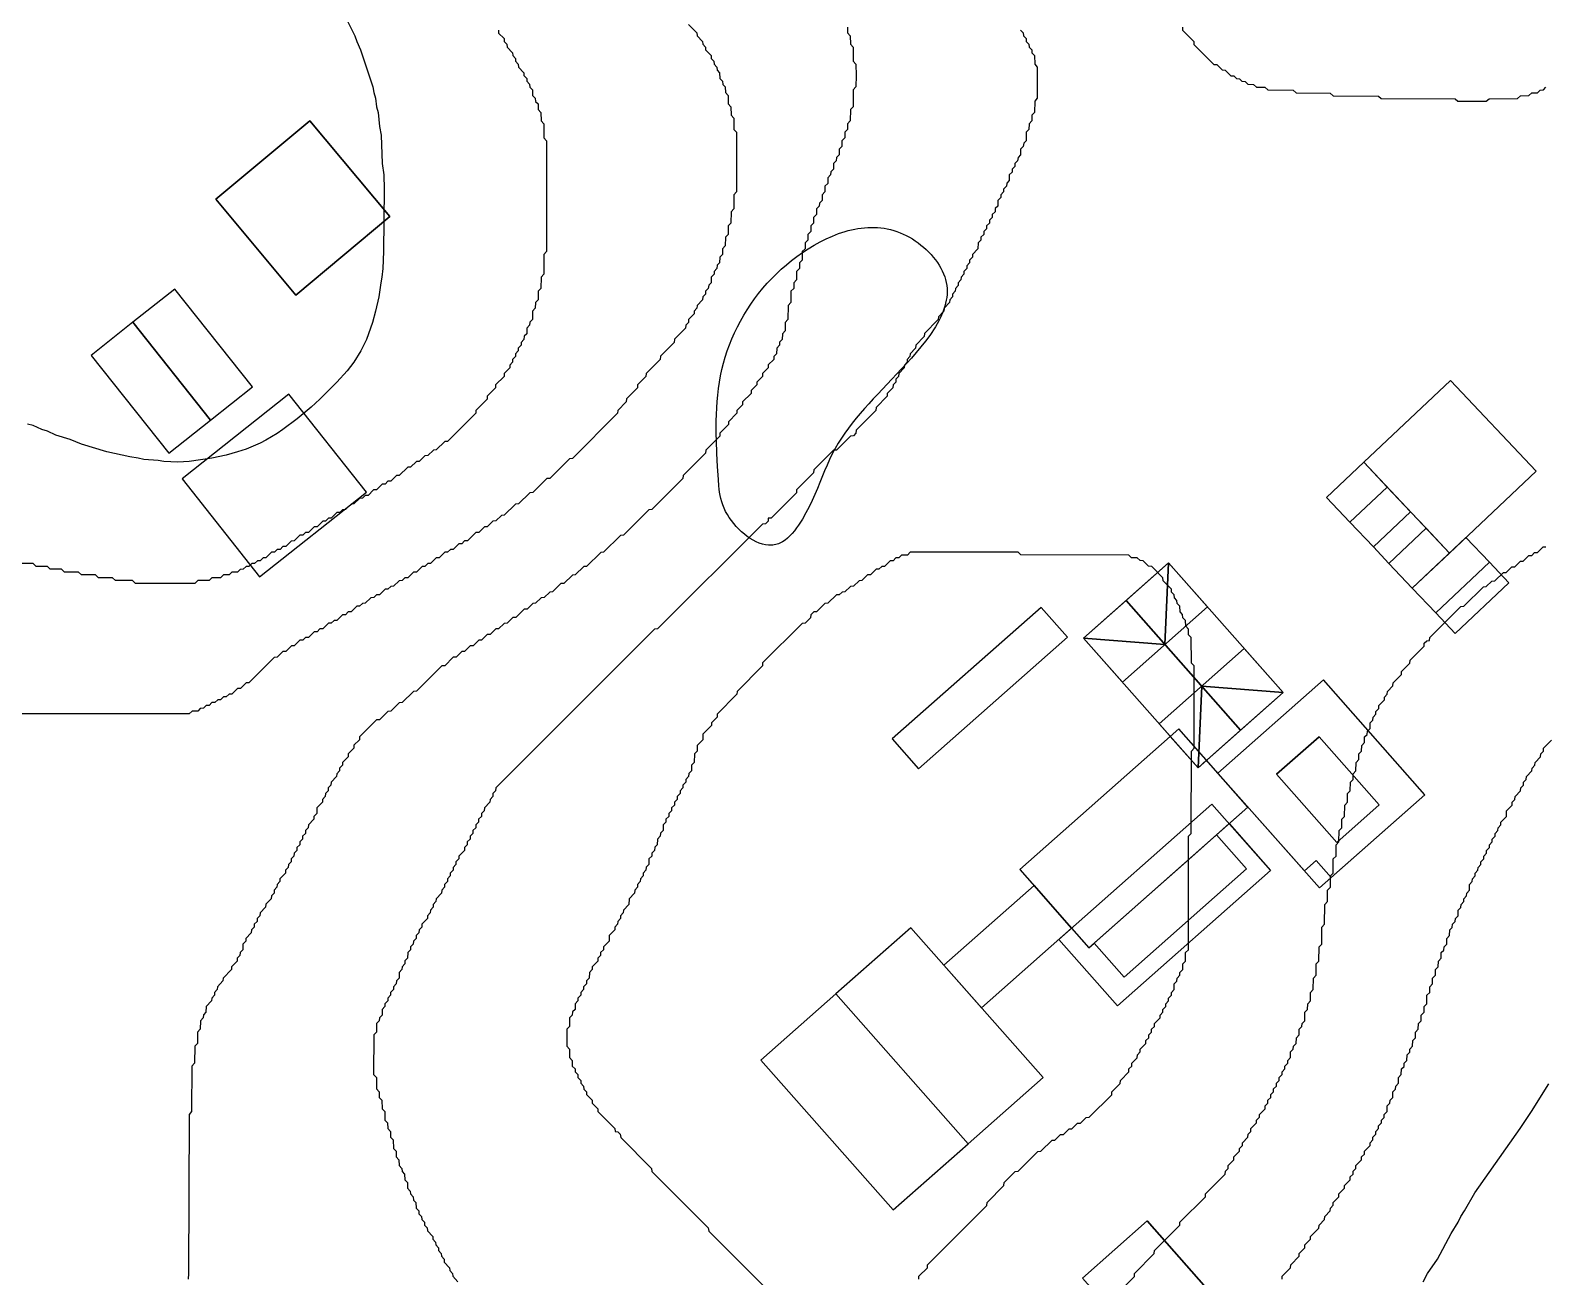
# Model space of a CAD drawing. Header units: millimetres. Extents: x 0 to 600000, y 0 to 540000.
# Drawn here: x 167121 to 300605, y 124832 to 234607 of the extents above; entities that cross this region are included whole.
import ezdxf

# ---------------------------------------------------------------- set-up
doc = ezdxf.new("R2010")
doc.units = ezdxf.units.MM
for name, color, linetype in [('BLDG_BOX_CAMPUS', 5, 'Continuous'), ('BLDG_BOX_PLATFORM', 3, 'Continuous'), ('BLDG_FOOTPRINT_CAMPUS', 8, 'Continuous'), ('BLDG_FOOTPRINT_PLATFORM', 94, 'Continuous'), ('CONTOUR_57', 30, 'Continuous'), ('CONTOUR_58', 22, 'Continuous'), ('CONTOUR_59', 22, 'Continuous'), ('CONTOUR_60', 14, 'Continuous'), ('CONTOUR_61', 14, 'Continuous'), ('CONTOUR_62', 12, 'Continuous'), ('WATER', 4, 'Continuous')]:
    doc.layers.add(name, color=color, linetype=linetype)

msp = doc.modelspace()

# ---------------------------------------------------------------- linework, layer by layer
at = {"layer": 'BLDG_BOX_CAMPUS'}
for points in [[(183456, 219723, 56945), (190508, 211281, 56983), (198797, 218204, 57014), (191745, 226647, 56976), (183456, 219723, 56945)], [(176166, 208896, 56955), (183002, 200279, 56992), (186684, 203200, 56989), (179848, 211818, 56953), (176166, 208896, 56955)], [(183002, 200279, 56992), (176166, 208896, 56955), (172484, 205975, 56964), (179320, 197358, 56997), (183002, 200279, 56992)], [(284578, 196562, 61405), (292129, 188563, 61132), (299764, 195771, 61132), (292213, 203770, 61382), (284578, 196562, 61405)], [(189883, 202547, 56995), (180483, 195089, 57125), (187319, 186471, 58159), (196720, 193930, 57973), (189883, 202547, 56995)], [(281306, 193473, 61450), (283365, 191291, 61387), (286637, 194381, 61343), (284578, 196562, 61405), (281306, 193473, 61450)], [(288697, 192199, 61271), (286637, 194381, 61343), (283365, 191291, 61387), (285424, 189110, 61309), (288697, 192199, 61271)], [(290070, 190745, 61218), (288697, 192199, 61271), (285424, 189110, 61309), (286797, 187656, 61250), (290070, 190745, 61218)], [(288857, 185474, 61151), (292129, 188563, 61132), (290070, 190745, 61218), (286797, 187656, 61250), (288857, 185474, 61151)], [(290916, 183293, 61040), (295643, 187755, 61042), (293583, 189936, 61129), (288857, 185474, 61151), (290916, 183293, 61040)], [(267384, 187697, 61925), (259890, 181075, 62020), (263317, 177198, 62021), (270811, 183820, 61866), (267384, 187697, 61925)], [(277482, 176270, 61508), (267384, 187697, 61925), (263637, 184386, 62006), (273736, 172959, 61720), (277482, 176270, 61508)], [(292632, 181475, 60919), (297359, 185937, 60938), (295643, 187755, 61042), (290916, 183293, 61040), (292632, 181475, 60919)], [(259890, 181075, 62020), (269989, 169648, 61959), (273736, 172959, 61720), (263637, 184386, 62006), (259890, 181075, 62020)], [(245366, 169574, 62119), (258479, 181162, 62022), (256161, 183785, 62016), (243048, 172196, 62084), (245366, 169574, 62119)], [(269989, 169648, 61959), (277482, 176270, 61508), (274055, 180148, 61720), (266562, 173526, 62014), (269989, 169648, 61959)], [(289963, 167282, 60549), (281023, 177398, 61320), (271732, 169186, 61837), (280672, 159071, 61062), (289963, 167282, 60549)], [(280644, 172391, 61263), (276897, 169080, 61473), (282195, 163086, 61006), (285941, 166397, 60799), (280644, 172391, 61263)], [(280644, 172391, 61263), (276897, 169080, 61473), (282195, 163086, 61006), (285941, 166397, 60799), (280644, 172391, 61263)], [(262887, 148692, 62023), (276375, 160612, 61423), (271209, 166457, 61863), (257721, 154538, 62085), (262887, 148692, 62023)], [(271609, 163740, 61820), (260819, 154204, 62057), (263468, 151207, 62028), (274258, 160743, 61591), (271609, 163740, 61820)], [(250899, 148515, 62086), (258846, 155530, 62078), (255537, 159279, 62130), (247590, 152264, 62133), (250899, 148515, 62086)], [(256326, 142368, 62028), (244679, 155563, 62174), (238081, 149739, 62079), (249728, 136544, 62020), (256326, 142368, 62028)], [(249728, 136544, 62020), (238081, 149739, 62079), (231484, 143916, 62036), (243131, 130721, 62011), (249728, 136544, 62020)], [(278061, 115496, 59466), (265488, 129741, 61167), (259790, 124711, 61228), (272364, 110467, 59640), (278061, 115496, 59466)]]:
    msp.add_polyline3d(points, close=True, dxfattribs=at)
at = {"layer": 'BLDG_BOX_PLATFORM'}
msp.add_polyline3d([(268288, 173083, 62006), (254277, 160700, 62152), (260369, 153807, 62059), (274381, 166189, 61627), (268288, 173083, 62006)], close=True, dxfattribs=at)
at = {"layer": 'BLDG_FOOTPRINT_CAMPUS'}
for points in [[(183456, 219723, 56945), (191745, 226647, 56976), (198797, 218204, 57014), (190508, 211281, 56983), (183456, 219723, 56945)], [(176166, 208896, 56955), (183002, 200279, 56992), (186684, 203200, 56989), (179848, 211818, 56953), (176166, 208896, 56955)], [(172484, 205975, 56964), (179320, 197358, 56997), (183002, 200279, 56992), (176166, 208896, 56955), (172484, 205975, 56964)], [(284578, 196562, 61405), (292129, 188563, 61132), (299764, 195771, 61132), (292213, 203770, 61382), (284578, 196562, 61405)], [(196720, 193930, 57973), (189883, 202547, 56995), (180483, 195089, 57125), (187319, 186471, 58159), (196720, 193930, 57973)], [(281306, 193473, 61450), (283365, 191291, 61387), (286637, 194381, 61343), (284578, 196562, 61405), (281306, 193473, 61450)], [(283365, 191291, 61387), (285424, 189110, 61309), (288697, 192199, 61271), (286637, 194381, 61343), (283365, 191291, 61387)], [(285424, 189110, 61309), (286797, 187656, 61250), (290069, 190745, 61218), (288697, 192199, 61271), (285424, 189110, 61309)], [(286797, 187656, 61250), (288857, 185474, 61151), (292129, 188563, 61132), (290069, 190745, 61218), (286797, 187656, 61250)], [(288857, 185474, 61151), (290916, 183293, 61040), (295643, 187755, 61042), (293583, 189936, 61129), (292129, 188563, 61132), (288857, 185474, 61151)], [(267064, 180509, 62005), (267384, 187697, 61925), (259890, 181075, 62020), (267064, 180509, 62005)], [(270309, 176837, 61955), (277482, 176270, 61508), (267384, 187697, 61925), (267064, 180509, 62005), (270309, 176837, 61955)], [(297359, 185937, 60938), (295643, 187755, 61042), (290916, 183293, 61040), (292632, 181475, 60919), (297359, 185937, 60938)], [(245366, 169574, 62119), (258479, 181162, 62022), (256161, 183785, 62016), (243048, 172196, 62084), (245366, 169574, 62119)], [(269989, 169648, 61959), (270309, 176837, 61955), (267064, 180509, 62005), (259890, 181075, 62020), (269989, 169648, 61959)], [(269989, 169648, 61959), (277482, 176270, 61508), (270309, 176837, 61955), (269989, 169648, 61959)], [(279347, 160569, 61188), (280396, 161496, 61119), (281721, 159998, 60994), (289963, 167282, 60549), (281023, 177398, 61320), (271732, 169186, 61837), (279347, 160569, 61188)], [(276897, 169080, 61473), (280644, 172391, 61263), (285941, 166397, 60799), (282195, 163086, 61006), (276897, 169080, 61473)], [(282195, 163086, 61006), (285941, 166397, 60799), (280644, 172391, 61263), (276897, 169080, 61473), (282195, 163086, 61006)], [(257721, 154538, 62085), (258846, 155530, 62078), (260369, 153807, 62059), (260819, 154204, 62057), (263468, 151207, 62028), (274258, 160743, 61591), (271609, 163740, 61820), (272733, 164733, 61740), (276375, 160612, 61423), (262887, 148692, 62023), (257722, 154537, 62085), (257721, 154538, 62085)], [(260819, 154204, 62057), (263468, 151207, 62028), (274258, 160743, 61591), (271609, 163740, 61820), (269698, 162051, 61957), (264678, 157614, 62033), (260819, 154204, 62057)], [(250899, 148515, 62086), (258846, 155530, 62078), (255535, 159277, 62130), (247590, 152264, 62133), (250899, 148515, 62086)], [(256326, 142368, 62028), (244679, 155563, 62174), (238081, 149739, 62079), (249728, 136544, 62020), (256326, 142368, 62028)], [(243131, 130721, 62011), (249728, 136544, 62020), (238081, 149739, 62079), (231484, 143915, 62036), (243131, 130721, 62011)], [(272364, 110467, 59640), (259790, 124711, 61228), (265488, 129741, 61167), (278061, 115496, 59466), (272364, 110467, 59640)]]:
    msp.add_polyline3d(points, close=True, dxfattribs=at)
at = {"layer": 'BLDG_FOOTPRINT_PLATFORM'}
msp.add_polyline3d([(255535, 159277, 62130), (258846, 155530, 62078), (260369, 153807, 62059), (264678, 157614, 62033), (269698, 162051, 61957), (271609, 163740, 61820), (274381, 166189, 61627), (271732, 169186, 61837), (270738, 170310, 61910), (269989, 169648, 61959), (267539, 172421, 62010), (254277, 160700, 62152), (255535, 159277, 62130)], close=True, dxfattribs=at)
at = {"layer": 'CONTOUR_57'}
msp.add_polyline3d([(194718, 236125, 57000), (195718, 234125, 57000), (195885, 233625, 57000), (196219, 232875, 57000), (197279, 229625, 57000), (197370, 229125, 57000), (197520, 228625, 57000), (197625, 227875, 57000), (197761, 227375, 57000), (197878, 226125, 57000), (198033, 225375, 57000), (198107, 222875, 57000), (198269, 221875, 57000), (198298, 220625, 57000), (198235, 215125, 57000), (198177, 213625, 57000), (198098, 212875, 57000), (197988, 212375, 57000), (197814, 211125, 57000), (197539, 209875, 57000), (197264, 208875, 57000), (196723, 207375, 57000), (196237, 206375, 57000), (195619, 205375, 57000), (195043, 204625, 57000), (194119, 203625, 57000), (192636, 202125, 57000), (191875, 201413, 57000), (190625, 200393, 57000), (189375, 199435, 57000), (188875, 199098, 57000), (187875, 198505, 57000), (187375, 198254, 57000), (186125, 197729, 57000), (185375, 197473, 57000), (184375, 197201, 57000), (183125, 196933, 57000), (181125, 196631, 57000), (180125, 196577, 57000), (178875, 196618, 57000), (178375, 196710, 57000), (177125, 196815, 57000), (176625, 196930, 57000), (175875, 197027, 57000), (173875, 197477, 57000), (171625, 198166, 57000), (170625, 198575, 57000), (169375, 198958, 57000), (168625, 199301, 57000), (168125, 199435, 57000), (167375, 199788, 57000), (166875, 199921, 57000)], dxfattribs=at)
at = {"layer": 'CONTOUR_58'}
msp.add_polyline3d([(208352, 234625, 58000), (208375, 234356, 58000), (208850, 233875, 58000), (208860, 233625, 58000), (209102, 233375, 58000), (209111, 233125, 58000), (209599, 232625, 58000), (209610, 232375, 58000), (209851, 232125, 58000), (209860, 231875, 58000), (210101, 231625, 58000), (210110, 231375, 58000), (210597, 230875, 58000), (210608, 230625, 58000), (210848, 230375, 58000), (210858, 230125, 58000), (211097, 229875, 58000), (211125, 229594, 58000), (211344, 229375, 58000), (211360, 228875, 58000), (211597, 228625, 58000), (211625, 228343, 58000), (211843, 228125, 58000), (211858, 227625, 58000), (212092, 227375, 58000), (212109, 226625, 58000), (212342, 226375, 58000), (212360, 225125, 58000), (212593, 224875, 58000), (212595, 215125, 58000), (212361, 214875, 58000), (212344, 213125, 58000), (212110, 212875, 58000), (212095, 211875, 58000), (211860, 211625, 58000), (211845, 210875, 58000), (211610, 210625, 58000), (211597, 210125, 58000), (211361, 209875, 58000), (211344, 209125, 58000), (211125, 208906, 58000), (211098, 208625, 58000), (210860, 208375, 58000), (210846, 207875, 58000), (210625, 207654, 58000), (210598, 207375, 58000), (210359, 207125, 58000), (210349, 206875, 58000), (210109, 206625, 58000), (210099, 206375, 58000), (209859, 206125, 58000), (209849, 205875, 58000), (209609, 205625, 58000), (209599, 205375, 58000), (209358, 205125, 58000), (209347, 204875, 58000), (208859, 204375, 58000), (208848, 204125, 58000), (208111, 203375, 58000), (208100, 203125, 58000), (207361, 202375, 58000), (207350, 202125, 58000), (206361, 201125, 58000), (206351, 200875, 58000), (203875, 198398, 58000), (203625, 198388, 58000), (202875, 197646, 58000), (202625, 197637, 58000), (202125, 197144, 58000), (201875, 197136, 58000), (201375, 196643, 58000), (201125, 196635, 58000), (200625, 196142, 58000), (200375, 196135, 58000), (199625, 195393, 58000), (199375, 195385, 58000), (198875, 194892, 58000), (198625, 194885, 58000), (198375, 194640, 58000), (198125, 194634, 58000), (197625, 194141, 58000), (197362, 194125, 58000), (196875, 193641, 58000), (196625, 193634, 58000), (196375, 193389, 58000), (196125, 193384, 58000), (195625, 192890, 58000), (195375, 192884, 58000), (194875, 192391, 58000), (194625, 192384, 58000), (194375, 192139, 58000), (194125, 192133, 58000), (193625, 191640, 58000), (193375, 191634, 58000), (193125, 191389, 58000), (192875, 191383, 58000), (192375, 190890, 58000), (192113, 190875, 58000), (191625, 190391, 58000), (191375, 190384, 58000), (191125, 190139, 58000), (190875, 190134, 58000), (190375, 189641, 58000), (190112, 189625, 58000), (189625, 189142, 58000), (189375, 189135, 58000), (189125, 188891, 58000), (188875, 188885, 58000), (188625, 188641, 58000), (188375, 188635, 58000), (187875, 188144, 58000), (187625, 188136, 58000), (187375, 187893, 58000), (187125, 187886, 58000), (186875, 187643, 58000), (186625, 187636, 58000), (186375, 187394, 58000), (186125, 187387, 58000), (185875, 187145, 58000), (185603, 187125, 58000), (185375, 186897, 58000), (184875, 186886, 58000), (184625, 186646, 58000), (184125, 186636, 58000), (183875, 186397, 58000), (183125, 186386, 58000), (182875, 186148, 58000), (181875, 186136, 58000), (181625, 185898, 58000), (176375, 185897, 58000), (176125, 186135, 58000), (174625, 186146, 58000), (174375, 186385, 58000), (173125, 186395, 58000), (172875, 186635, 58000), (171625, 186645, 58000), (171375, 186885, 58000), (170125, 186896, 58000), (169875, 187135, 58000), (168875, 187145, 58000), (168625, 187385, 58000), (167625, 187395, 58000), (167375, 187635, 58000), (166375, 187646, 58000)], dxfattribs=at)
at = {"layer": 'CONTOUR_59'}
for points in [[(225105, 235125, 59000), (225838, 234375, 59000), (225853, 234125, 59000), (226337, 233625, 59000), (226352, 233375, 59000), (226590, 233125, 59000), (226604, 232875, 59000), (227085, 232375, 59000), (227101, 232125, 59000), (227337, 231875, 59000), (227351, 231625, 59000), (227586, 231375, 59000), (227625, 231083, 59000), (227833, 230875, 59000), (227854, 230375, 59000), (228088, 230125, 59000), (228125, 229833, 59000), (228333, 229625, 59000), (228353, 229125, 59000), (228582, 228875, 59000), (228604, 228125, 59000), (228834, 227875, 59000), (228854, 227125, 59000), (229082, 226875, 59000), (229104, 225875, 59000), (229331, 225625, 59000), (229334, 220375, 59000), (229106, 220125, 59000), (229086, 218875, 59000), (228856, 218625, 59000), (228837, 217625, 59000), (228606, 217375, 59000), (228588, 216625, 59000), (228357, 216375, 59000), (228338, 215625, 59000), (228106, 215375, 59000), (228089, 214875, 59000), (227856, 214625, 59000), (227838, 214125, 59000), (227625, 213912, 59000), (227592, 213625, 59000), (227356, 213375, 59000), (227345, 213125, 59000), (227108, 212875, 59000), (227091, 212375, 59000), (226875, 212159, 59000), (226843, 211875, 59000), (226606, 211625, 59000), (226594, 211375, 59000), (226355, 211125, 59000), (226342, 210875, 59000), (225858, 210375, 59000), (225847, 210125, 59000), (225607, 209875, 59000), (225594, 209625, 59000), (225109, 209125, 59000), (225098, 208875, 59000), (224857, 208625, 59000), (224844, 208375, 59000), (223875, 207396, 59000), (223848, 207125, 59000), (222625, 205893, 59000), (222601, 205625, 59000), (221375, 204391, 59000), (221354, 204125, 59000), (220613, 203375, 59000), (220604, 203125, 59000), (219625, 202140, 59000), (219605, 201875, 59000), (218863, 201125, 59000), (218854, 200875, 59000), (214875, 196893, 59000), (214613, 196875, 59000), (212875, 195142, 59000), (212613, 195125, 59000), (211375, 193891, 59000), (211113, 193875, 59000), (210125, 192891, 59000), (209864, 192875, 59000), (208875, 191891, 59000), (208625, 191884, 59000), (208125, 191390, 59000), (207875, 191384, 59000), (207375, 190890, 59000), (207125, 190883, 59000), (206625, 190389, 59000), (206375, 190383, 59000), (205625, 189640, 59000), (205375, 189634, 59000), (205125, 189389, 59000), (204875, 189383, 59000), (204375, 188889, 59000), (204125, 188883, 59000), (203875, 188638, 59000), (203625, 188633, 59000), (203125, 188139, 59000), (202875, 188133, 59000), (202375, 187639, 59000), (202125, 187633, 59000), (201875, 187388, 59000), (201625, 187383, 59000), (201125, 186889, 59000), (200864, 186875, 59000), (200375, 186389, 59000), (200125, 186383, 59000), (199875, 186138, 59000), (199625, 186133, 59000), (199125, 185639, 59000), (198875, 185633, 59000), (198625, 185388, 59000), (198375, 185383, 59000), (197875, 184889, 59000), (197625, 184883, 59000), (197375, 184638, 59000), (197125, 184633, 59000), (196625, 184139, 59000), (196375, 184133, 59000), (196125, 183888, 59000), (195875, 183883, 59000), (195375, 183389, 59000), (195125, 183383, 59000), (194875, 183138, 59000), (194625, 183133, 59000), (194125, 182639, 59000), (193875, 182633, 59000), (193625, 182388, 59000), (193375, 182383, 59000), (192875, 181889, 59000), (192625, 181883, 59000), (192375, 181638, 59000), (192125, 181633, 59000), (191625, 181139, 59000), (191375, 181133, 59000), (191125, 180888, 59000), (190875, 180883, 59000), (190375, 180389, 59000), (190125, 180383, 59000), (189625, 179889, 59000), (189375, 179883, 59000), (188875, 179389, 59000), (188614, 179375, 59000), (186375, 177146, 59000), (186125, 177137, 59000), (185625, 176647, 59000), (185375, 176638, 59000), (184875, 176148, 59000), (184625, 176139, 59000), (184375, 175897, 59000), (184125, 175889, 59000), (183875, 175647, 59000), (183625, 175639, 59000), (183375, 175398, 59000), (183125, 175389, 59000), (182875, 175149, 59000), (182625, 175140, 59000), (182375, 174900, 59000), (182096, 174875, 59000), (181875, 174654, 59000), (181375, 174640, 59000), (181125, 174405, 59000), (163375, 174392, 59000)], [(289800, 124375, 59000), (290196, 125125, 59000), (291075, 126375, 59000), (292271, 128625, 59000), (292889, 129625, 59000), (293125, 130119, 59000), (293453, 130625, 59000), (294375, 132232, 59000), (298359, 137875, 59000), (299357, 139375, 59000), (300875, 141808, 59000)]]:
    msp.add_polyline3d(points, dxfattribs=at)
at = {"layer": 'CONTOUR_60'}
for points in [[(239094, 234875, 60000), (239109, 234375, 60000), (239344, 234125, 60000), (239360, 233375, 60000), (239595, 233125, 60000), (239611, 231875, 60000), (239845, 231625, 60000), (239857, 230625, 60000), (239847, 229625, 60000), (239612, 229375, 60000), (239600, 227875, 60000), (239363, 227625, 60000), (239351, 226625, 60000), (239113, 226375, 60000), (239104, 225875, 60000), (238864, 225625, 60000), (238855, 225125, 60000), (238615, 224875, 60000), (238606, 224375, 60000), (238365, 224125, 60000), (238357, 223625, 60000), (238125, 223393, 60000), (238109, 223125, 60000), (237866, 222875, 60000), (237859, 222375, 60000), (237625, 222141, 60000), (237611, 221875, 60000), (237367, 221625, 60000), (237361, 221125, 60000), (237117, 220875, 60000), (237111, 220375, 60000), (236868, 220125, 60000), (236861, 219625, 60000), (236625, 219389, 60000), (236613, 219125, 60000), (236368, 218875, 60000), (236362, 218375, 60000), (236118, 218125, 60000), (236113, 217625, 60000), (235869, 217375, 60000), (235863, 216875, 60000), (235619, 216625, 60000), (235613, 216125, 60000), (235369, 215875, 60000), (235363, 215375, 60000), (235119, 215125, 60000), (235113, 214375, 60000), (234869, 214125, 60000), (234863, 213625, 60000), (234619, 213375, 60000), (234613, 212625, 60000), (234369, 212375, 60000), (234363, 211875, 60000), (234119, 211625, 60000), (234112, 210625, 60000), (233869, 210375, 60000), (233860, 209125, 60000), (233618, 208875, 60000), (233609, 208125, 60000), (233367, 207875, 60000), (233359, 207375, 60000), (233125, 207141, 60000), (233110, 206875, 60000), (232867, 206625, 60000), (232858, 206125, 60000), (232615, 205875, 60000), (232608, 205625, 60000), (232125, 205138, 60000), (232109, 204875, 60000), (231616, 204375, 60000), (231610, 204125, 60000), (231116, 203625, 60000), (231110, 203375, 60000), (230616, 202875, 60000), (230610, 202625, 60000), (229867, 201875, 60000), (229861, 201625, 60000), (229366, 201125, 60000), (229360, 200875, 60000), (228625, 200136, 60000), (228610, 199875, 60000), (227866, 199125, 60000), (227860, 198875, 60000), (226625, 197636, 60000), (226610, 197375, 60000), (224625, 195386, 60000), (224610, 195125, 60000), (221875, 192390, 60000), (221615, 192375, 60000), (219375, 190140, 60000), (219115, 190125, 60000), (217625, 188640, 60000), (217364, 188625, 60000), (216125, 187390, 60000), (215875, 187383, 60000), (215125, 186639, 60000), (214875, 186633, 60000), (214125, 185889, 60000), (213864, 185875, 60000), (213125, 185140, 60000), (212875, 185133, 60000), (212375, 184639, 60000), (212125, 184633, 60000), (211625, 184139, 60000), (211375, 184133, 60000), (210875, 183638, 60000), (210625, 183633, 60000), (209875, 182889, 60000), (209625, 182883, 60000), (209125, 182389, 60000), (208864, 182375, 60000), (208375, 181889, 60000), (208125, 181883, 60000), (207625, 181389, 60000), (207375, 181383, 60000), (206875, 180889, 60000), (206625, 180883, 60000), (206125, 180389, 60000), (205875, 180383, 60000), (205375, 179889, 60000), (205125, 179883, 60000), (204625, 179388, 60000), (204375, 179383, 60000), (203625, 178639, 60000), (203365, 178625, 60000), (201125, 176391, 60000), (200875, 176384, 60000), (199875, 175391, 60000), (199625, 175384, 60000), (198875, 174640, 60000), (198613, 174625, 60000), (197875, 173890, 60000), (197614, 173875, 60000), (196125, 172386, 60000), (196110, 172125, 60000), (195625, 171638, 60000), (195609, 171375, 60000), (195115, 170875, 60000), (195108, 170625, 60000), (194615, 170125, 60000), (194608, 169875, 60000), (194364, 169625, 60000), (194357, 169375, 60000), (194113, 169125, 60000), (194105, 168875, 60000), (193614, 168375, 60000), (193606, 168125, 60000), (193363, 167875, 60000), (193355, 167625, 60000), (193112, 167375, 60000), (193104, 167125, 60000), (192861, 166875, 60000), (192852, 166625, 60000), (192363, 166125, 60000), (192350, 165625, 60000), (192109, 165375, 60000), (192099, 165125, 60000), (191611, 164625, 60000), (191602, 164375, 60000), (191360, 164125, 60000), (191350, 163875, 60000), (191109, 163625, 60000), (191100, 163375, 60000), (190859, 163125, 60000), (190849, 162875, 60000), (190608, 162625, 60000), (190598, 162375, 60000), (190358, 162125, 60000), (190347, 161875, 60000), (190107, 161625, 60000), (190096, 161375, 60000), (189857, 161125, 60000), (189845, 160875, 60000), (189606, 160625, 60000), (189592, 160375, 60000), (189107, 159875, 60000), (189096, 159625, 60000), (188856, 159375, 60000), (188844, 159125, 60000), (188605, 158875, 60000), (188592, 158625, 60000), (188354, 158375, 60000), (188339, 158125, 60000), (187875, 157653, 60000), (187841, 157375, 60000), (187356, 156875, 60000), (187344, 156625, 60000), (187105, 156375, 60000), (187092, 156125, 60000), (186854, 155875, 60000), (186841, 155625, 60000), (186603, 155375, 60000), (186588, 155125, 60000), (186105, 154625, 60000), (186093, 154375, 60000), (185856, 154125, 60000), (185835, 153625, 60000), (185601, 153375, 60000), (185586, 153125, 60000), (185350, 152875, 60000), (185333, 152625, 60000), (184852, 152125, 60000), (184835, 151875, 60000), (184104, 151125, 60000), (184089, 150875, 60000), (183605, 150375, 60000), (183593, 150125, 60000), (183354, 149875, 60000), (183341, 149625, 60000), (183104, 149375, 60000), (183090, 149125, 60000), (182608, 148625, 60000), (182591, 148125, 60000), (182375, 147909, 60000), (182345, 147625, 60000), (182109, 147375, 60000), (182090, 146625, 60000), (181858, 146375, 60000), (181838, 145375, 60000), (181607, 145125, 60000), (181584, 143625, 60000), (181356, 143375, 60000), (181326, 139375, 60000), (181102, 139125, 60000), (181058, 125125, 60000), (181018, 124625, 60000)], [(277385, 124625, 60000), (277393, 124875, 60000), (278125, 125612, 60000), (278143, 125875, 60000), (278885, 126625, 60000), (278892, 126875, 60000), (279385, 127375, 60000), (279392, 127625, 60000), (279885, 128125, 60000), (279893, 128375, 60000), (280625, 129112, 60000), (280641, 129375, 60000), (281135, 129875, 60000), (281141, 130125, 60000), (281634, 130625, 60000), (281640, 130875, 60000), (281885, 131125, 60000), (281892, 131375, 60000), (282375, 131861, 60000), (282392, 132125, 60000), (282884, 132625, 60000), (282891, 132875, 60000), (283384, 133375, 60000), (283390, 133625, 60000), (283634, 133875, 60000), (283641, 134125, 60000), (283885, 134375, 60000), (283892, 134625, 60000), (284375, 135112, 60000), (284390, 135375, 60000), (284635, 135625, 60000), (284642, 135875, 60000), (285134, 136375, 60000), (285140, 136625, 60000), (285384, 136875, 60000), (285390, 137125, 60000), (285634, 137375, 60000), (285640, 137625, 60000), (285884, 137875, 60000), (285890, 138125, 60000), (286134, 138375, 60000), (286140, 138625, 60000), (286375, 138860, 60000), (286390, 139125, 60000), (286633, 139375, 60000), (286642, 139875, 60000), (286875, 140108, 60000), (286891, 140375, 60000), (287134, 140625, 60000), (287143, 141125, 60000), (287375, 141357, 60000), (287391, 141625, 60000), (287634, 141875, 60000), (287643, 142375, 60000), (287885, 142625, 60000), (287894, 143125, 60000), (288125, 143356, 60000), (288142, 143625, 60000), (288385, 143875, 60000), (288394, 144375, 60000), (288625, 144606, 60000), (288642, 144875, 60000), (288885, 145125, 60000), (288893, 145625, 60000), (289135, 145875, 60000), (289144, 146375, 60000), (289385, 146625, 60000), (289395, 147125, 60000), (289635, 147375, 60000), (289645, 147875, 60000), (289886, 148125, 60000), (289895, 148625, 60000), (290135, 148875, 60000), (290147, 149625, 60000), (290387, 149875, 60000), (290397, 150375, 60000), (290637, 150625, 60000), (290648, 151125, 60000), (290887, 151375, 60000), (290898, 151875, 60000), (291137, 152125, 60000), (291149, 152625, 60000), (291388, 152875, 60000), (291400, 153375, 60000), (291625, 153600, 60000), (291648, 153875, 60000), (291888, 154125, 60000), (291900, 154625, 60000), (292139, 154875, 60000), (292152, 155375, 60000), (292375, 155598, 60000), (292400, 155875, 60000), (292640, 156125, 60000), (292649, 156375, 60000), (292889, 156625, 60000), (292902, 157125, 60000), (293125, 157348, 60000), (293151, 157625, 60000), (293391, 157875, 60000), (293400, 158125, 60000), (293640, 158375, 60000), (293649, 158625, 60000), (293889, 158875, 60000), (293904, 159375, 60000), (294142, 159625, 60000), (294152, 159875, 60000), (294392, 160125, 60000), (294402, 160375, 60000), (294642, 160625, 60000), (294652, 160875, 60000), (294892, 161125, 60000), (294902, 161375, 60000), (295142, 161625, 60000), (295153, 161875, 60000), (295392, 162125, 60000), (295403, 162375, 60000), (295642, 162625, 60000), (295653, 162875, 60000), (295893, 163125, 60000), (295904, 163375, 60000), (296143, 163625, 60000), (296154, 163875, 60000), (296393, 164125, 60000), (296405, 164375, 60000), (296644, 164625, 60000), (296657, 164875, 60000), (297141, 165375, 60000), (297161, 165875, 60000), (297644, 166375, 60000), (297656, 166625, 60000), (297895, 166875, 60000), (297909, 167125, 60000), (298394, 167625, 60000), (298406, 167875, 60000), (298645, 168125, 60000), (298658, 168375, 60000), (298897, 168625, 60000), (298912, 168875, 60000), (299395, 169375, 60000), (299409, 169625, 60000), (299648, 169875, 60000), (299664, 170125, 60000), (300147, 170625, 60000), (300163, 170875, 60000), (300401, 171125, 60000), (300419, 171375, 60000), (301125, 172091, 60000)]]:
    msp.add_polyline3d(points, dxfattribs=at)
at = {"layer": 'CONTOUR_61'}
for points in [[(254348, 234625, 61000), (254582, 234375, 61000), (254599, 234125, 61000), (254832, 233875, 61000), (254848, 233625, 61000), (255080, 233375, 61000), (255097, 233125, 61000), (255327, 232875, 61000), (255344, 232625, 61000), (255569, 232375, 61000), (255598, 231625, 61000), (255819, 231375, 61000), (255824, 228625, 61000), (255602, 228375, 61000), (255578, 227375, 61000), (255352, 227125, 61000), (255333, 226625, 61000), (255104, 226375, 61000), (255087, 225875, 61000), (254856, 225625, 61000), (254834, 224875, 61000), (254625, 224666, 61000), (254590, 224375, 61000), (254356, 224125, 61000), (254338, 223625, 61000), (254125, 223412, 61000), (254092, 223125, 61000), (253855, 222875, 61000), (253844, 222625, 61000), (253607, 222375, 61000), (253596, 222125, 61000), (253359, 221875, 61000), (253343, 221375, 61000), (253125, 221157, 61000), (253096, 220875, 61000), (252857, 220625, 61000), (252847, 220375, 61000), (252608, 220125, 61000), (252599, 219875, 61000), (252360, 219625, 61000), (252345, 219125, 61000), (252125, 218905, 61000), (252097, 218625, 61000), (251858, 218375, 61000), (251848, 218125, 61000), (251609, 217875, 61000), (251599, 217625, 61000), (251359, 217375, 61000), (251349, 217125, 61000), (251109, 216875, 61000), (251100, 216625, 61000), (250860, 216375, 61000), (250850, 216125, 61000), (250611, 215875, 61000), (250594, 215375, 61000), (250110, 214875, 61000), (250101, 214625, 61000), (249860, 214375, 61000), (249851, 214125, 61000), (249610, 213875, 61000), (249601, 213625, 61000), (249360, 213375, 61000), (249351, 213125, 61000), (249110, 212875, 61000), (249101, 212625, 61000), (248860, 212375, 61000), (248851, 212125, 61000), (248610, 211875, 61000), (248601, 211625, 61000), (248360, 211375, 61000), (248350, 211125, 61000), (248109, 210875, 61000), (248098, 210625, 61000), (247625, 210146, 61000), (247599, 209875, 61000), (247110, 209375, 61000), (247099, 209125, 61000), (245875, 207891, 61000), (245854, 207625, 61000), (245114, 206875, 61000), (245105, 206625, 61000), (244614, 206125, 61000), (244607, 205875, 61000), (244363, 205625, 61000), (244356, 205375, 61000), (244113, 205125, 61000), (244104, 204875, 61000), (243614, 204375, 61000), (243606, 204125, 61000), (243363, 203875, 61000), (243355, 203625, 61000), (243112, 203375, 61000), (243103, 203125, 61000), (242612, 202625, 61000), (242603, 202375, 61000), (241625, 201390, 61000), (241604, 201125, 61000), (239875, 199390, 61000), (239851, 199125, 61000), (239625, 198899, 61000), (239361, 198875, 61000), (238125, 197642, 61000), (237863, 197625, 61000), (236125, 195886, 61000), (236110, 195625, 61000), (234625, 194136, 61000), (234609, 193875, 61000), (233612, 192875, 61000), (232375, 191640, 61000), (232116, 191625, 61000), (232108, 191375, 61000), (231875, 191142, 61000), (231614, 191125, 61000), (222375, 181890, 61000), (222115, 181875, 61000), (208125, 167887, 61000), (208110, 167625, 61000), (207865, 167375, 61000), (207859, 167125, 61000), (207614, 166875, 61000), (207607, 166625, 61000), (207115, 166125, 61000), (207108, 165875, 61000), (206864, 165625, 61000), (206858, 165375, 61000), (206614, 165125, 61000), (206607, 164875, 61000), (206364, 164625, 61000), (206357, 164375, 61000), (206113, 164125, 61000), (206106, 163875, 61000), (205863, 163625, 61000), (205856, 163375, 61000), (205613, 163125, 61000), (205605, 162875, 61000), (205362, 162625, 61000), (205354, 162375, 61000), (204864, 161875, 61000), (204856, 161625, 61000), (204613, 161375, 61000), (204606, 161125, 61000), (204363, 160875, 61000), (204355, 160625, 61000), (204113, 160375, 61000), (204105, 160125, 61000), (203863, 159875, 61000), (203855, 159625, 61000), (203612, 159375, 61000), (203604, 159125, 61000), (203362, 158875, 61000), (203353, 158625, 61000), (202863, 158125, 61000), (202856, 157875, 61000), (202613, 157625, 61000), (202605, 157375, 61000), (202362, 157125, 61000), (202354, 156875, 61000), (202112, 156625, 61000), (202103, 156375, 61000), (201614, 155875, 61000), (201606, 155625, 61000), (201363, 155375, 61000), (201356, 155125, 61000), (201113, 154875, 61000), (201106, 154625, 61000), (200863, 154375, 61000), (200856, 154125, 61000), (200625, 153894, 61000), (200606, 153625, 61000), (200364, 153375, 61000), (200353, 152875, 61000), (200125, 152647, 61000), (200105, 152375, 61000), (199863, 152125, 61000), (199856, 151875, 61000), (199614, 151625, 61000), (199603, 151125, 61000), (199375, 150897, 61000), (199354, 150625, 61000), (199113, 150375, 61000), (199105, 150125, 61000), (198863, 149875, 61000), (198856, 149625, 61000), (198613, 149375, 61000), (198606, 149125, 61000), (198364, 148875, 61000), (198357, 148625, 61000), (198115, 148375, 61000), (198106, 147875, 61000), (197875, 147644, 61000), (197858, 147375, 61000), (197616, 147125, 61000), (197607, 146375, 61000), (197366, 146125, 61000), (197365, 142625, 61000), (197603, 142375, 61000), (197614, 141375, 61000), (197852, 141125, 61000), (197862, 140625, 61000), (198099, 140375, 61000), (198112, 139625, 61000), (198348, 139375, 61000), (198362, 138625, 61000), (198598, 138375, 61000), (198610, 137875, 61000), (198846, 137625, 61000), (198859, 137125, 61000), (199094, 136875, 61000), (199110, 136125, 61000), (199345, 135875, 61000), (199359, 135375, 61000), (199594, 135125, 61000), (199609, 134625, 61000), (199845, 134375, 61000), (199875, 134090, 61000), (200090, 133875, 61000), (200107, 133375, 61000), (200340, 133125, 61000), (200357, 132625, 61000), (200592, 132375, 61000), (200604, 132125, 61000), (200838, 131875, 61000), (200875, 131584, 61000), (201084, 131375, 61000), (201104, 130875, 61000), (201338, 130625, 61000), (201351, 130375, 61000), (201585, 130125, 61000), (201600, 129875, 61000), (201833, 129625, 61000), (201849, 129375, 61000), (202082, 129125, 61000), (202098, 128875, 61000), (202570, 128375, 61000), (202592, 128125, 61000), (202821, 127875, 61000), (202842, 127625, 61000), (203070, 127375, 61000), (203091, 127125, 61000), (203318, 126875, 61000), (203339, 126625, 61000), (203567, 126375, 61000), (203589, 126125, 61000), (204052, 125625, 61000), (204081, 125375, 61000), (204305, 125125, 61000), (204332, 124875, 61000), (204791, 124375, 61000)], [(262143, 122625, 61000), (264375, 124862, 61000), (264393, 125125, 61000), (266125, 126862, 61000), (266143, 127125, 61000), (268375, 129363, 61000), (268392, 129625, 61000), (270625, 131863, 61000), (270641, 132125, 61000), (272375, 133864, 61000), (272388, 134125, 61000), (272634, 134375, 61000), (272640, 134625, 61000), (273125, 135113, 61000), (273140, 135375, 61000), (273633, 135875, 61000), (273639, 136125, 61000), (273884, 136375, 61000), (273891, 136625, 61000), (274375, 137113, 61000), (274389, 137375, 61000), (274634, 137625, 61000), (274641, 137875, 61000), (275134, 138375, 61000), (275139, 138625, 61000), (275384, 138875, 61000), (275391, 139125, 61000), (275883, 139625, 61000), (275889, 139875, 61000), (276134, 140125, 61000), (276139, 140375, 61000), (276384, 140625, 61000), (276389, 140875, 61000), (276634, 141125, 61000), (276639, 141375, 61000), (276884, 141625, 61000), (276889, 141875, 61000), (277134, 142125, 61000), (277139, 142375, 61000), (277384, 142625, 61000), (277389, 142875, 61000), (277634, 143125, 61000), (277639, 143375, 61000), (277884, 143625, 61000), (277889, 143875, 61000), (278133, 144125, 61000), (278140, 144625, 61000), (278375, 144860, 61000), (278389, 145125, 61000), (278633, 145375, 61000), (278640, 145875, 61000), (278883, 146125, 61000), (278891, 146625, 61000), (279125, 146859, 61000), (279139, 147125, 61000), (279382, 147375, 61000), (279391, 148125, 61000), (279633, 148375, 61000), (279640, 148875, 61000), (279883, 149125, 61000), (279891, 149875, 61000), (280133, 150125, 61000), (280142, 151125, 61000), (280383, 151375, 61000), (280392, 152375, 61000), (280633, 152625, 61000), (280643, 153875, 61000), (280883, 154125, 61000), (280894, 155625, 61000), (281134, 155875, 61000), (281146, 157625, 61000), (281385, 157875, 61000), (281396, 158875, 61000), (281635, 159125, 61000), (281646, 160125, 61000), (281885, 160375, 61000), (281897, 161625, 61000), (282136, 161875, 61000), (282148, 162875, 61000), (282386, 163125, 61000), (282399, 164125, 61000), (282637, 164375, 61000), (282648, 165125, 61000), (282886, 165375, 61000), (282900, 166375, 61000), (283137, 166625, 61000), (283150, 167375, 61000), (283388, 167625, 61000), (283401, 168375, 61000), (283639, 168625, 61000), (283650, 169125, 61000), (283888, 169375, 61000), (283903, 170125, 61000), (284139, 170375, 61000), (284152, 170875, 61000), (284390, 171125, 61000), (284403, 171625, 61000), (284640, 171875, 61000), (284655, 172375, 61000), (284875, 172595, 61000), (284902, 172875, 61000), (285140, 173125, 61000), (285156, 173625, 61000), (285375, 173844, 61000), (285404, 174125, 61000), (285643, 174375, 61000), (285654, 174625, 61000), (285894, 174875, 61000), (285906, 175125, 61000), (286392, 175625, 61000), (286403, 175875, 61000), (286643, 176125, 61000), (286656, 176375, 61000), (287143, 176875, 61000), (287156, 177125, 61000), (287892, 177875, 61000), (287905, 178125, 61000), (288642, 178875, 61000), (288655, 179125, 61000), (289893, 180375, 61000), (289910, 180625, 61000), (290125, 180840, 61000), (290375, 180858, 61000), (290404, 181125, 61000), (293125, 183846, 61000), (293395, 183875, 61000), (295125, 185596, 61000), (295375, 185609, 61000), (295875, 186098, 61000), (296125, 186110, 61000), (296875, 186848, 61000), (297125, 186860, 61000), (297625, 187349, 61000), (297875, 187360, 61000), (298375, 187850, 61000), (298625, 187860, 61000), (299125, 188350, 61000), (299375, 188360, 61000), (299625, 188603, 61000), (299875, 188612, 61000), (300375, 189102, 61000), (300625, 189112, 61000)]]:
    msp.add_polyline3d(points, dxfattribs=at)
at = {"layer": 'CONTOUR_62'}
for points in [[(268599, 234875, 62000), (268625, 234606, 62000), (269599, 233625, 62000), (269625, 233356, 62000), (271375, 231610, 62000), (271625, 231598, 62000), (272102, 231125, 62000), (272375, 231096, 62000), (272875, 230608, 62000), (273125, 230597, 62000), (273375, 230357, 62000), (273625, 230346, 62000), (273846, 230125, 62000), (274125, 230096, 62000), (274375, 229858, 62000), (274875, 229842, 62000), (275125, 229608, 62000), (275875, 229588, 62000), (276125, 229357, 62000), (278375, 229327, 62000), (278625, 229102, 62000), (281625, 229069, 62000), (281875, 228849, 62000), (285875, 228817, 62000), (286125, 228599, 62000), (292625, 228574, 62000), (292875, 228352, 62000), (292875, 228352, 62000), (295375, 228355, 62000), (295625, 228582, 62000), (298125, 228609, 62000), (298375, 228841, 62000), (299125, 228859, 62000), (299375, 229094, 62000), (299875, 229109, 62000), (300125, 229346, 62000), (300407, 229375, 62000), (300625, 229593, 62000)], [(245388, 124625, 62000), (245398, 124875, 62000), (246139, 125625, 62000), (246150, 125875, 62000), (251375, 131108, 62000), (251400, 131375, 62000), (252875, 132856, 62000), (252902, 133125, 62000), (253875, 134098, 62000), (254144, 134125, 62000), (255875, 135850, 62000), (256143, 135875, 62000), (257125, 136850, 62000), (257375, 136861, 62000), (257875, 137352, 62000), (258125, 137362, 62000), (258625, 137854, 62000), (258875, 137863, 62000), (259375, 138355, 62000), (259625, 138363, 62000), (260125, 138857, 62000), (260388, 138875, 62000), (262375, 140862, 62000), (262393, 141125, 62000), (263125, 141861, 62000), (263143, 142125, 62000), (263885, 142875, 62000), (263891, 143125, 62000), (264136, 143375, 62000), (264143, 143625, 62000), (264625, 144111, 62000), (264642, 144375, 62000), (264886, 144625, 62000), (264894, 144875, 62000), (265385, 145375, 62000), (265392, 145625, 62000), (265636, 145875, 62000), (265642, 146125, 62000), (265886, 146375, 62000), (265893, 146625, 62000), (266136, 146875, 62000), (266144, 147125, 62000), (266635, 147625, 62000), (266641, 147875, 62000), (266885, 148125, 62000), (266892, 148375, 62000), (267135, 148625, 62000), (267141, 148875, 62000), (267385, 149125, 62000), (267391, 149375, 62000), (267635, 149625, 62000), (267641, 149875, 62000), (267884, 150125, 62000), (267893, 150625, 62000), (268125, 150857, 62000), (268141, 151125, 62000), (268384, 151375, 62000), (268390, 151625, 62000), (268633, 151875, 62000), (268640, 152375, 62000), (268883, 152625, 62000), (268891, 153375, 62000), (269133, 153625, 62000), (269148, 163625, 62000), (269386, 163875, 62000), (269401, 171125, 62000), (269637, 171375, 62000), (269638, 178625, 62000), (269403, 178875, 62000), (269387, 181125, 62000), (269150, 181375, 62000), (269139, 181875, 62000), (268902, 182125, 62000), (268889, 182625, 62000), (268651, 182875, 62000), (268625, 183154, 62000), (268404, 183375, 62000), (268390, 183875, 62000), (268151, 184125, 62000), (268125, 184402, 62000), (267902, 184625, 62000), (267892, 184875, 62000), (267651, 185125, 62000), (267641, 185375, 62000), (266905, 186125, 62000), (266875, 186397, 62000), (265897, 187375, 62000), (265625, 187404, 62000), (265148, 187875, 62000), (264875, 187901, 62000), (264625, 188140, 62000), (264125, 188154, 62000), (263875, 188389, 62000), (254375, 188411, 62000), (254125, 188641, 62000), (244625, 188632, 62000), (244375, 188390, 62000), (243875, 188383, 62000), (243625, 188139, 62000), (243375, 188134, 62000), (243125, 187889, 62000), (242863, 187875, 62000), (242375, 187391, 62000), (242125, 187384, 62000), (241875, 187139, 62000), (241625, 187134, 62000), (241125, 186640, 62000), (240875, 186634, 62000), (240375, 186141, 62000), (240125, 186134, 62000), (239625, 185640, 62000), (239363, 185625, 62000), (238875, 185140, 62000), (238625, 185134, 62000), (238375, 184888, 62000), (238125, 184883, 62000), (237375, 184139, 62000), (237114, 184125, 62000), (236375, 183389, 62000), (236125, 183383, 62000), (235867, 183125, 62000), (235859, 182875, 62000), (235625, 182641, 62000), (235375, 182391, 62000), (235114, 182375, 62000), (231625, 178886, 62000), (231610, 178625, 62000), (229375, 176386, 62000), (229360, 176125, 62000), (227625, 174386, 62000), (227611, 174125, 62000), (227116, 173625, 62000), (227110, 173375, 62000), (226368, 172625, 62000), (226359, 172125, 62000), (225867, 171625, 62000), (225860, 171125, 62000), (225617, 170875, 62000), (225606, 170125, 62000), (225365, 169875, 62000), (225355, 169375, 62000), (225125, 169145, 62000), (225106, 168875, 62000), (224863, 168625, 62000), (224856, 168375, 62000), (224613, 168125, 62000), (224606, 167875, 62000), (224363, 167625, 62000), (224356, 167375, 62000), (224113, 167125, 62000), (224106, 166875, 62000), (223863, 166625, 62000), (223856, 166375, 62000), (223613, 166125, 62000), (223606, 165875, 62000), (223363, 165625, 62000), (223356, 165375, 62000), (223113, 165125, 62000), (223106, 164875, 62000), (222864, 164625, 62000), (222853, 164125, 62000), (222625, 163897, 62000), (222605, 163625, 62000), (222363, 163375, 62000), (222351, 162875, 62000), (222125, 162649, 62000), (222103, 162375, 62000), (221862, 162125, 62000), (221854, 161875, 62000), (221613, 161625, 62000), (221600, 161125, 62000), (221375, 160900, 62000), (221351, 160625, 62000), (221110, 160375, 62000), (221102, 160125, 62000), (220861, 159875, 62000), (220852, 159625, 62000), (220610, 159375, 62000), (220601, 159125, 62000), (220360, 158875, 62000), (220350, 158625, 62000), (219863, 158125, 62000), (219848, 157625, 62000), (219361, 157125, 62000), (219353, 156875, 62000), (219111, 156625, 62000), (219102, 156375, 62000), (218861, 156125, 62000), (218852, 155875, 62000), (218610, 155625, 62000), (218600, 155375, 62000), (218113, 154875, 62000), (218098, 154375, 62000), (217612, 153875, 62000), (217603, 153625, 62000), (217361, 153375, 62000), (217353, 153125, 62000), (217111, 152875, 62000), (217102, 152625, 62000), (216613, 152125, 62000), (216606, 151875, 62000), (216364, 151625, 62000), (216352, 151125, 62000), (216125, 150898, 62000), (216104, 150625, 62000), (215862, 150375, 62000), (215855, 150125, 62000), (215613, 149875, 62000), (215606, 149625, 62000), (215363, 149375, 62000), (215357, 149125, 62000), (215115, 148875, 62000), (215105, 148375, 62000), (214875, 148145, 62000), (214858, 147875, 62000), (214616, 147625, 62000), (214608, 146875, 62000), (214367, 146625, 62000), (214367, 145125, 62000), (214607, 144875, 62000), (214616, 144125, 62000), (214857, 143875, 62000), (214865, 143375, 62000), (215107, 143125, 62000), (215114, 142875, 62000), (215356, 142625, 62000), (215363, 142375, 62000), (215605, 142125, 62000), (215613, 141875, 62000), (215855, 141625, 62000), (215875, 141355, 62000), (216105, 141125, 62000), (216113, 140875, 62000), (216602, 140375, 62000), (216625, 140106, 62000), (217102, 139625, 62000), (217112, 139375, 62000), (218598, 137875, 62000), (218625, 137608, 62000), (218875, 137590, 62000), (219090, 137375, 62000), (219125, 137103, 62000), (221841, 134375, 62000), (221875, 134101, 62000), (226835, 129125, 62000), (226875, 128846, 62000), (235108, 120625, 62000)]]:
    msp.add_polyline3d(points, dxfattribs=at)
at = {"layer": 'WATER'}
msp.add_polyline3d([(227731, 195042, 60303), (227658, 196182, 60198), (227595, 197327, 60096), (227551, 198476, 60005), (227540, 199050, 59967), (227536, 199625, 59927), (227542, 200198, 59887), (227558, 200771, 59848), (227586, 201342, 59809), (227626, 201912, 59773), (227679, 202480, 59738), (227747, 203046, 59705), (227830, 203608, 59674), (227931, 204168, 59645), (228049, 204725, 59619), (228186, 205278, 59595), (228342, 205827, 59575), (228518, 206371, 59559), (228713, 206911, 59546), (228926, 207444, 59536), (229158, 207971, 59531), (229408, 208491, 59530), (229676, 209003, 59533), (229961, 209507, 59540), (230264, 210002, 59552), (230584, 210488, 59568), (230920, 210964, 59588), (231273, 211429, 59613), (231642, 211883, 59642), (232027, 212326, 59675), (232427, 212756, 59712), (232843, 213173, 59752), (233273, 213576, 59795), (233719, 213965, 59841), (234178, 214340, 59889), (234652, 214699, 59939), (235140, 215042, 60000), (235641, 215369, 60020), (236156, 215678, 60050), (236683, 215969, 60081), (237221, 216237, 60112), (237769, 216481, 60145), (238324, 216697, 60178), (238605, 216793, 60196), (238887, 216882, 60213), (239170, 216962, 60231), (239454, 217033, 60249), (239740, 217094, 60267), (240026, 217147, 60286), (240312, 217189, 60305), (240599, 217221, 60324), (240887, 217242, 60343), (241174, 217252, 60362), (241461, 217251, 60382), (241748, 217237, 60402), (242035, 217212, 60422), (242321, 217174, 60443), (242605, 217123, 60463), (242889, 217058, 60484), (243172, 216980, 60505), (243453, 216888, 60526), (243733, 216781, 60548), (244010, 216661, 60569), (244283, 216529, 60590), (244553, 216384, 60612), (244817, 216227, 60633), (245076, 216060, 60655), (245328, 215882, 60676), (245573, 215694, 60697), (245811, 215497, 60717), (246039, 215292, 60737), (246257, 215078, 60757), (246466, 214858, 60777), (246663, 214631, 60796), (246848, 214397, 60814), (247020, 214159, 60832), (247179, 213915, 60849), (247324, 213668, 60865), (247453, 213416, 60881), (247567, 213162, 60895), (247664, 212906, 60909), (247744, 212648, 60922), (247805, 212389, 60933), (247848, 212129, 60944), (247873, 211869, 60953), (247881, 211608, 60962), (247871, 211348, 60969), (247846, 211087, 60976), (247805, 210826, 60982), (247749, 210565, 60987), (247679, 210304, 60993), (247596, 210044, 60998), (247500, 209783, 60997), (247391, 209524, 61000), (247271, 209265, 61002), (247140, 209006, 61001), (246999, 208748, 61002), (246848, 208491, 61004), (246688, 208235, 61007), (246520, 207980, 61009), (246344, 207726, 61011), (245972, 207221, 61014), (245577, 206723, 61013), (245165, 206230, 61011), (244739, 205745, 61007), (244307, 205267, 61000), (243872, 204799, 60992), (243440, 204339, 60985), (243013, 203888, 60970), (242592, 203444, 60958), (242177, 203007, 60949), (241769, 202574, 60942), (241369, 202144, 60938), (240979, 201717, 60933), (240598, 201291, 60930), (240229, 200865, 60930), (239870, 200437, 60931), (239525, 200006, 60934), (239193, 199571, 60939), (238875, 199131, 60947), (238572, 198685, 60957), (238285, 198230, 60970), (238016, 197767, 60989), (237763, 197293, 61003), (237528, 196809, 61013), (237304, 196314, 61029), (237089, 195811, 61047), (236665, 194781, 61084), (236448, 194255, 61103), (236221, 193725, 61123), (235981, 193189, 61145), (235722, 192650, 61166), (235441, 192108, 61187), (235133, 191565, 61207), (234968, 191296, 61216), (234796, 191032, 61224), (234616, 190776, 61231), (234429, 190530, 61237), (234235, 190298, 61241), (234032, 190082, 61243), (233822, 189886, 61244), (233605, 189711, 61242), (233380, 189560, 61237), (233147, 189437, 61229), (233027, 189386, 61224), (232906, 189344, 61219), (232783, 189309, 61212), (232657, 189283, 61205), (232530, 189266, 61196), (232402, 189256, 61187), (232272, 189255, 61177), (232140, 189261, 61167), (231875, 189296, 61144), (231606, 189359, 61118), (231336, 189448, 61090), (231066, 189562, 61059), (230798, 189700, 61028), (230533, 189858, 61001), (230272, 190037, 60976), (230017, 190233, 60936), (229770, 190445, 60894), (229531, 190672, 60852), (229303, 190911, 60811), (229086, 191162, 60769), (228883, 191422, 60727), (228695, 191689, 60686), (228522, 191962, 60646), (228367, 192239, 60608), (228231, 192519, 60571), (228116, 192799, 60535), (228021, 193078, 60502), (227945, 193357, 60470), (227885, 193637, 60440), (227838, 193916, 60411), (227802, 194196, 60383), (227774, 194477, 60356), (227731, 195042, 60303)], close=True, dxfattribs=at)

doc.saveas('drawing.dxf')
